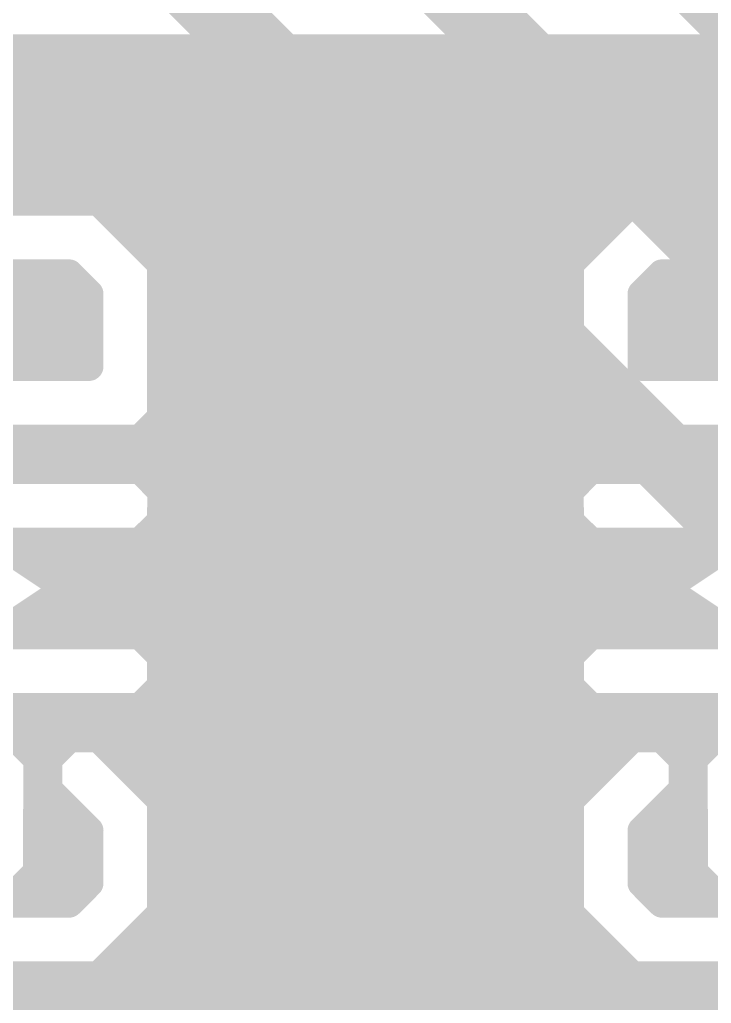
# Model space of a CAD drawing. Extents: x -38 to 87, y -12 to 48.
# Drawn here: x 7.684 to 10.096, y 2.769 to 6.198 of the extents above; entities that cross this region are included whole.
import ezdxf

# ---------------------------------------------------------------- set-up
doc = ezdxf.new("R2010")
doc.units = 0
for name, color, linetype in [('1', 12, 'CONTINUOUS'), ('21', 41, 'CONTINUOUS'), ('22', 40, 'CONTINUOUS')]:
    doc.layers.add(name, color=color, linetype=linetype)

msp = doc.modelspace()

# ---------------------------------------------------------------- linework, layer by layer
at = {"layer": '1', "const_width": 0.254}
for points in [[(7.366, 7.239), (11.938, 2.667)], [(8.382, 7.112), (12.319, 3.175)], [(9.525, 6.858), (12.7, 3.683)]]:
    msp.add_lwpolyline(points, dxfattribs=at)
at = {"layer": '21', "const_width": 0.1016}
for points in [[(6.35, 6.096), (11.43, 6.096)], [(6.35, 6.0706), (11.43, 6.0706)], [(6.35, 5.969), (11.43, 5.969)], [(6.35, 5.8674), (11.43, 5.8674)], [(6.35, 5.7658), (11.43, 5.7658)], [(6.35, 5.6642), (11.43, 5.6642)], [(7.9603, 5.5652), (7.2789, 5.5652)], [(7.9629, 5.5626), (7.9603, 5.5652)], [(8.0645, 5.461), (7.9629, 5.5626)], [(7.9629, 5.5626), (9.8163, 5.5626)], [(9.8163, 5.5626), (9.6749, 5.4211)], [(9.8189, 5.5652), (9.8163, 5.5626)], [(10.5003, 5.5652), (9.8189, 5.5652)], [(8.1661, 5.3594), (8.0645, 5.461)], [(8.0645, 5.461), (9.7147, 5.461)], [(9.6749, 5.4211), (9.6005, 5.3467)], [(8.1788, 5.3467), (8.1661, 5.3594)], [(8.1661, 5.3594), (9.6131, 5.3594)], [(8.1788, 5.2578), (8.1788, 5.3467)], [(9.6005, 5.3467), (9.6005, 5.2578)], [(7.3841, 5.3112), (7.8551, 5.3112)], [(7.8551, 5.3112), (7.9085, 5.2578)], [(9.8545, 5.2415), (9.9241, 5.3112)], [(9.9241, 5.3112), (10.3951, 5.3112)], [(7.3307, 5.2578), (7.9085, 5.2578)], [(7.9085, 5.2578), (7.9248, 5.2415)], [(7.9248, 5.2415), (7.9248, 5.1562)], [(8.1788, 5.1562), (8.1788, 5.2578)], [(8.1788, 5.2578), (9.6005, 5.2578)], [(9.6005, 5.2578), (9.6005, 5.1562)], [(9.8545, 5.1562), (9.8545, 5.2415)], [(9.8707, 5.2578), (10.4485, 5.2578)], [(7.3145, 5.1562), (7.9248, 5.1562)], [(7.9248, 5.1562), (7.9248, 5.0546)], [(8.1788, 5.0546), (8.1788, 5.1562)], [(8.1788, 5.1562), (9.6005, 5.1562)], [(9.6005, 5.1562), (9.6005, 5.0546)], [(9.8545, 5.0546), (9.8545, 5.1562)], [(9.8545, 5.1562), (10.4648, 5.1562)], [(7.3145, 5.0546), (7.9248, 5.0546)], [(7.9248, 5.0546), (7.9248, 4.989)], [(8.1788, 4.953), (8.1788, 5.0546)], [(8.1788, 5.0546), (9.6005, 5.0546)], [(9.6005, 5.0546), (9.6005, 4.953)], [(9.8545, 4.989), (9.8545, 5.0546)], [(9.8545, 5.0546), (10.4648, 5.0546)], [(7.9248, 4.989), (7.3145, 4.989)], [(10.4648, 4.989), (9.8545, 4.989)], [(8.1788, 4.8514), (8.1788, 4.953)], [(8.1788, 4.953), (9.6005, 4.953)], [(9.6005, 4.953), (9.6005, 4.8514)], [(8.1788, 4.8094), (8.1788, 4.8514)], [(8.1788, 4.8514), (9.6005, 4.8514)], [(9.6005, 4.8514), (9.6005, 4.8094)], [(8.1192, 4.7498), (8.1788, 4.8094)], [(9.6005, 4.8094), (9.6749, 4.735)], [(8.1044, 4.735), (8.1192, 4.7498)], [(8.1192, 4.7498), (9.66, 4.7498)], [(7.1349, 4.735), (8.1044, 4.735)], [(9.6749, 4.735), (10.6444, 4.735)], [(6.35, 4.6482), (11.43, 4.6482)], [(8.0133, 4.6297), (7.1349, 4.6297)], [(8.0251, 4.6375), (8.0133, 4.6297)], [(8.0644, 4.6297), (8.0251, 4.6375)], [(8.1044, 4.6297), (8.0644, 4.6297)], [(8.1144, 4.6197), (8.1044, 4.6297)], [(8.1283, 4.6169), (8.1144, 4.6197)], [(8.1505, 4.5836), (8.1283, 4.6169)], [(9.6749, 4.6297), (9.6005, 4.5553)], [(10.5533, 4.6297), (9.6749, 4.6297)], [(8.1788, 4.5553), (8.1505, 4.5836)], [(8.1788, 4.5466), (8.1788, 4.5553)], [(8.1788, 4.5411), (8.1788, 4.5466)], [(8.1788, 4.5466), (9.6005, 4.5466)], [(9.6005, 4.5553), (9.6005, 4.5466)], [(9.6005, 4.5466), (9.6005, 4.4501)], [(8.1866, 4.5293), (8.1788, 4.5411)], [(8.1788, 4.4901), (8.1866, 4.5293)], [(8.1788, 4.4501), (8.1788, 4.4901)], [(8.1688, 4.4401), (8.1737, 4.445)], [(8.1737, 4.445), (8.1788, 4.4501)], [(8.1737, 4.445), (9.6055, 4.445)], [(9.6005, 4.4501), (9.6749, 4.3757)], [(8.1327, 4.404), (8.166, 4.4262)], [(8.166, 4.4262), (8.1688, 4.4401)], [(7.6069, 4.0534), (8.0903, 4.3757)], [(8.0903, 4.3757), (8.1044, 4.3757)], [(8.1044, 4.3757), (8.1327, 4.404)], [(9.6749, 4.3757), (10.1724, 4.3757)], [(10.1724, 4.3757), (9.689, 4.0534)], [(8.0419, 4.3434), (10.124, 4.3434)], [(7.8894, 4.2418), (9.9716, 4.2418)], [(7.737, 4.1402), (9.8192, 4.1402)], [(8.1044, 4.0534), (7.6069, 4.0534)], [(8.1192, 4.0386), (8.1044, 4.0534)], [(8.1788, 3.979), (8.1192, 4.0386)], [(8.1192, 4.0386), (9.66, 4.0386)], [(9.6749, 4.0534), (9.6466, 4.0251)], [(9.689, 4.0534), (9.6749, 4.0534)], [(9.6132, 4.0029), (9.6105, 3.989)], [(9.6466, 4.0251), (9.6132, 4.0029)], [(8.1788, 3.937), (8.1788, 3.979)], [(9.6105, 3.989), (9.6005, 3.979)], [(9.6005, 3.979), (9.6005, 3.939)], [(8.1788, 3.8738), (8.1788, 3.937)], [(8.1788, 3.937), (9.6001, 3.937)], [(9.6005, 3.939), (9.5926, 3.8998)], [(9.5926, 3.8998), (9.6005, 3.888)], [(8.1404, 3.8354), (8.1788, 3.8738)], [(9.6005, 3.888), (9.6005, 3.8738)], [(9.6005, 3.8738), (9.6288, 3.8455)], [(8.1044, 3.7994), (8.1404, 3.8354)], [(8.1404, 3.8354), (9.6355, 3.8354)], [(9.6288, 3.8455), (9.651, 3.8122)], [(7.2259, 3.7994), (8.1044, 3.7994)], [(9.651, 3.8122), (9.6649, 3.8094)], [(9.6649, 3.8094), (9.6749, 3.7994)], [(9.6749, 3.7994), (9.7149, 3.7994)], [(9.7149, 3.7994), (9.7541, 3.7916)], [(9.7541, 3.7916), (9.7659, 3.7994)], [(9.7659, 3.7994), (10.6444, 3.7994)], [(6.35, 3.7338), (11.43, 3.7338)], [(7.9603, 3.6941), (7.567, 3.6941)], [(8.0347, 3.6197), (7.9603, 3.6941)], [(9.8189, 3.6941), (9.757, 3.6322)], [(9.9241, 3.6941), (9.8189, 3.6941)], [(9.9985, 3.6197), (9.9241, 3.6941)], [(10.107, 3.6941), (10.0451, 3.6322)], [(10.5003, 3.6941), (10.107, 3.6941)], [(8.0223, 3.6322), (9.757, 3.6322)], [(8.1788, 3.4757), (8.0347, 3.6197)], [(9.757, 3.6322), (9.6554, 3.5306)], [(9.9861, 3.6322), (10.0451, 3.6322)], [(9.9985, 3.5306), (9.9985, 3.6197)], [(10.0451, 3.6322), (10.0326, 3.6197)], [(10.0326, 3.6197), (10.0326, 3.5306)], [(8.1239, 3.5306), (9.6554, 3.5306)], [(9.6554, 3.5306), (9.6005, 3.4757)], [(9.9985, 3.5145), (9.9985, 3.5306)], [(9.9985, 3.5306), (10.0326, 3.5306)], [(10.0326, 3.5306), (10.0326, 3.429)], [(9.913, 3.429), (9.9985, 3.5145)], [(8.1788, 3.429), (8.1788, 3.4757)], [(9.6005, 3.4757), (9.6005, 3.429)], [(7.7466, 3.429), (7.7466, 3.4401)], [(7.7466, 3.4401), (7.8551, 3.4401)], [(7.7466, 3.3274), (7.7466, 3.429)], [(7.7466, 3.429), (7.8663, 3.429)], [(7.8551, 3.4401), (7.9248, 3.3705)], [(8.1788, 3.3274), (8.1788, 3.429)], [(8.1788, 3.429), (9.6005, 3.429)], [(9.6005, 3.429), (9.6005, 3.3274)], [(9.8545, 3.3705), (9.913, 3.429)], [(9.913, 3.429), (10.0326, 3.429)], [(10.0326, 3.429), (10.0326, 3.3274)], [(7.9248, 3.3705), (7.9248, 3.3274)], [(9.8545, 3.3274), (9.8545, 3.3705)], [(7.7466, 3.2264), (7.7466, 3.3274)], [(7.7466, 3.3274), (7.9248, 3.3274)], [(7.9248, 3.3274), (7.9248, 3.2258)], [(8.1788, 3.2258), (8.1788, 3.3274)], [(8.1788, 3.3274), (9.6005, 3.3274)], [(9.6005, 3.3274), (9.6005, 3.2258)], [(9.8545, 3.2258), (9.8545, 3.3274)], [(9.8545, 3.3274), (10.0326, 3.3274)], [(10.0326, 3.3274), (10.0326, 3.2264)], [(7.6722, 3.152), (7.746, 3.2258)], [(7.746, 3.2258), (7.7466, 3.2264)], [(7.746, 3.2258), (7.9248, 3.2258)], [(7.9248, 3.2258), (7.9248, 3.1876)], [(8.1788, 3.1242), (8.1788, 3.2258)], [(8.1788, 3.2258), (9.6005, 3.2258)], [(9.6005, 3.2258), (9.6005, 3.1242)], [(9.8545, 3.1876), (9.8545, 3.2258)], [(9.8545, 3.2258), (10.0333, 3.2258)], [(10.0326, 3.2264), (10.107, 3.152)], [(7.9248, 3.1876), (7.8614, 3.1242)], [(9.9241, 3.1179), (9.8545, 3.1876)], [(7.567, 3.152), (7.6722, 3.152)], [(10.107, 3.152), (10.2122, 3.152)], [(7.3778, 3.1242), (7.8614, 3.1242)], [(7.8551, 3.1179), (7.3841, 3.1179)], [(7.8614, 3.1242), (7.8551, 3.1179)], [(8.1788, 3.0824), (8.1788, 3.1242)], [(8.1788, 3.1242), (9.6005, 3.1242)], [(9.6005, 3.1242), (9.6005, 3.0824)], [(9.9178, 3.1242), (10.4014, 3.1242)], [(10.3951, 3.1179), (9.9241, 3.1179)], [(8.119, 3.0226), (8.1788, 3.0824)], [(9.6005, 3.0824), (9.7445, 2.9383)], [(8.0174, 2.921), (8.119, 3.0226)], [(8.119, 3.0226), (9.6602, 3.0226)], [(9.7445, 2.9383), (9.7618, 2.921)], [(7.9603, 2.8639), (8.0174, 2.921)], [(8.0174, 2.921), (9.7618, 2.921)], [(9.7618, 2.921), (9.8189, 2.8639)], [(7.2789, 2.8639), (7.9603, 2.8639)], [(9.8189, 2.8639), (10.5003, 2.8639)], [(6.35, 2.8194), (11.43, 2.8194)], [(6.35, 2.7178), (11.43, 2.7178)]]:
    msp.add_lwpolyline(points, dxfattribs=at)
at = {"layer": '21', "const_width": 0.0508}
for points in [[(7.9783, 5.5832, 1), (7.9423, 5.5472)], [(7.9809, 5.5806, 1), (7.9449, 5.5446)], [(7.9629, 5.588, 1), (7.9629, 5.5372)], [(7.9449, 5.5446, 1), (7.9809, 5.5806)], [(7.9603, 5.5398, 1), (7.9603, 5.5906)], [(9.7983, 5.5806, 1), (9.8343, 5.5446)], [(9.8189, 5.5906, 1), (9.8189, 5.5398)], [(9.8343, 5.5446, 1), (9.7983, 5.5806)], [(9.8369, 5.5472, 1), (9.8009, 5.5832)], [(9.8163, 5.5372, 1), (9.8163, 5.588)], [(8.0825, 5.479, 1), (8.0465, 5.443)], [(8.0645, 5.4864, 1), (8.0645, 5.4356)], [(8.0465, 5.443, 1), (8.0825, 5.479)], [(9.7147, 5.4356, 1), (9.7147, 5.4864)], [(9.6569, 5.4391, 1), (9.6929, 5.4031)], [(9.6929, 5.4031, 1), (9.6569, 5.4391)], [(8.1841, 5.3774, 1), (8.1481, 5.3414)], [(8.1661, 5.3848, 1), (8.1661, 5.334)], [(8.1481, 5.3414, 1), (8.1841, 5.3774)], [(8.2042, 5.3467, 1), (8.1534, 5.3467)], [(8.1608, 5.3287, 1), (8.1968, 5.3647)], [(9.5825, 5.3647, 1), (9.6185, 5.3287)], [(9.6259, 5.3467, 1), (9.5751, 5.3467)], [(9.6131, 5.334, 1), (9.6131, 5.3848)], [(7.8731, 5.3292, 1), (7.8371, 5.2932)], [(7.8551, 5.2858, 1), (7.8551, 5.3366)], [(9.9241, 5.3366, 1), (9.9241, 5.2858)], [(9.9421, 5.2933, 1), (9.9061, 5.3291)], [(7.9265, 5.2758, 1), (7.8905, 5.2398)], [(7.8905, 5.2398, 1), (7.9265, 5.2758)], [(7.9502, 5.2415, 1), (7.8994, 5.2415)], [(7.9068, 5.2235, 1), (7.9428, 5.2595)], [(7.9085, 5.2324, 1), (7.9085, 5.2832)], [(8.2042, 5.2578, 1), (8.1534, 5.2578)], [(8.1788, 5.2832, 1), (8.1788, 5.2324)], [(8.1534, 5.2578, 1), (8.2042, 5.2578)], [(9.6259, 5.2578, 1), (9.5751, 5.2578)], [(9.5751, 5.2578, 1), (9.6259, 5.2578)], [(9.6005, 5.2324, 1), (9.6005, 5.2832)], [(9.8799, 5.2415, 1), (9.8291, 5.2415)], [(9.8365, 5.2594, 1), (9.8725, 5.2236)], [(9.8707, 5.2832, 1), (9.8707, 5.2324)], [(7.9502, 5.1562, 1), (7.8994, 5.1562)], [(7.8994, 5.1562, 1), (7.9502, 5.1562)], [(7.9248, 5.1308, 1), (7.9248, 5.1816)], [(8.2042, 5.1562, 1), (8.1534, 5.1562)], [(8.1788, 5.1816, 1), (8.1788, 5.1308)], [(8.1534, 5.1562, 1), (8.2042, 5.1562)], [(9.6259, 5.1562, 1), (9.5751, 5.1562)], [(9.5751, 5.1562, 1), (9.6259, 5.1562)], [(9.6005, 5.1308, 1), (9.6005, 5.1816)], [(9.8799, 5.1562, 1), (9.8291, 5.1562)], [(9.8545, 5.1816, 1), (9.8545, 5.1308)], [(9.8291, 5.1562, 1), (9.8799, 5.1562)], [(7.9502, 5.0546, 1), (7.8994, 5.0546)], [(7.8994, 5.0546, 1), (7.9502, 5.0546)], [(7.9248, 5.0292, 1), (7.9248, 5.08)], [(8.2042, 5.0546, 1), (8.1534, 5.0546)], [(8.1788, 5.08, 1), (8.1788, 5.0292)], [(8.1534, 5.0546, 1), (8.2042, 5.0546)], [(9.6259, 5.0546, 1), (9.5751, 5.0546)], [(9.5751, 5.0546, 1), (9.6259, 5.0546)], [(9.6005, 5.0292, 1), (9.6005, 5.08)], [(9.8799, 5.0546, 1), (9.8291, 5.0546)], [(9.8545, 5.08, 1), (9.8545, 5.0292)], [(9.8291, 5.0546, 1), (9.8799, 5.0546)], [(7.8994, 4.989, 1), (7.9502, 4.989)], [(7.9248, 4.9636, 1), (7.9248, 5.0144)], [(9.8545, 5.0144, 1), (9.8545, 4.9636)], [(9.8291, 4.989, 1), (9.8799, 4.989)], [(8.2042, 4.953, 1), (8.1534, 4.953)], [(8.1788, 4.9784, 1), (8.1788, 4.9276)], [(8.1534, 4.953, 1), (8.2042, 4.953)], [(9.6259, 4.953, 1), (9.5751, 4.953)], [(9.5751, 4.953, 1), (9.6259, 4.953)], [(9.6005, 4.9276, 1), (9.6005, 4.9784)], [(8.2042, 4.8514, 1), (8.1534, 4.8514)], [(8.1788, 4.8768, 1), (8.1788, 4.826)], [(8.1534, 4.8514, 1), (8.2042, 4.8514)], [(9.6259, 4.8514, 1), (9.5751, 4.8514)], [(9.5751, 4.8514, 1), (9.6259, 4.8514)], [(9.6005, 4.826, 1), (9.6005, 4.8768)], [(8.1968, 4.7914, 1), (8.1608, 4.8274)], [(9.6185, 4.8274, 1), (9.5825, 4.7914)], [(8.1192, 4.7752, 1), (8.1192, 4.7244)], [(8.1372, 4.7318, 1), (8.1012, 4.7678)], [(8.1534, 4.8094, 1), (8.2042, 4.8094)], [(9.5751, 4.8094, 1), (9.6259, 4.8094)], [(9.66, 4.7244, 1), (9.66, 4.7752)], [(8.0864, 4.753, 1), (8.1224, 4.717)], [(8.1012, 4.7678, 1), (8.1372, 4.7318)], [(8.1044, 4.7096, 1), (8.1044, 4.7604)], [(9.6749, 4.7604, 1), (9.6749, 4.7096)], [(9.6569, 4.717, 1), (9.6929, 4.753)], [(7.9993, 4.6509, 1), (8.0273, 4.6085)], [(8.03, 4.6624, 1), (8.0202, 4.6126)], [(8.0391, 4.6163, 1), (8.0111, 4.6587)], [(8.0133, 4.6043, 1), (8.0133, 4.6551)], [(8.0644, 4.6551, 1), (8.0644, 4.6043)], [(8.0595, 4.6048, 1), (8.0693, 4.6546)], [(8.1224, 4.6477, 1), (8.0864, 4.6117)], [(8.1194, 4.6446, 1), (8.1094, 4.5948)], [(8.1494, 4.631, 1), (8.1072, 4.6028)], [(8.1044, 4.6043, 1), (8.1044, 4.6551)], [(8.1233, 4.592, 1), (8.1333, 4.6418)], [(9.6749, 4.6551, 1), (9.6749, 4.6043)], [(9.6929, 4.6117, 1), (9.6569, 4.6477)], [(8.0964, 4.6017, 1), (8.1324, 4.6377)], [(8.1685, 4.6016, 1), (8.1325, 4.5656)], [(8.1294, 4.5695, 1), (8.1716, 4.5977)], [(8.2042, 4.5553, 1), (8.1534, 4.5553)], [(8.2042, 4.5466, 1), (8.1534, 4.5466)], [(8.1788, 4.572, 1), (8.1788, 4.5212)], [(8.1608, 4.5373, 1), (8.1968, 4.5733)], [(9.5825, 4.5733, 1), (9.6185, 4.5373)], [(9.6259, 4.5553, 1), (9.5751, 4.5553)], [(9.6259, 4.5466, 1), (9.5751, 4.5466)], [(9.6005, 4.5212, 1), (9.6005, 4.572)], [(8.2, 4.5551, 1), (8.1576, 4.5271)], [(8.1534, 4.5466, 1), (8.2042, 4.5466)], [(8.1534, 4.5411, 1), (8.2042, 4.5411)], [(8.2115, 4.5243, 1), (8.1617, 4.5343)], [(8.1654, 4.5153, 1), (8.2078, 4.5433)], [(9.5751, 4.5466, 1), (9.6259, 4.5466)], [(8.2042, 4.4901, 1), (8.1534, 4.4901)], [(8.1737, 4.4704, 1), (8.1737, 4.4196)], [(8.1539, 4.4951, 1), (8.2037, 4.4851)], [(8.1917, 4.427, 1), (8.1557, 4.463)], [(8.1968, 4.4321, 1), (8.1608, 4.4681)], [(9.6185, 4.4681, 1), (9.5825, 4.4321)], [(9.6055, 4.4196, 1), (9.6055, 4.4704)], [(8.1508, 4.4581, 1), (8.1868, 4.4221)], [(8.1937, 4.4351, 1), (8.1439, 4.4451)], [(8.1557, 4.463, 1), (8.1917, 4.427)], [(8.1801, 4.4051, 1), (8.1519, 4.4473)], [(8.1534, 4.4501, 1), (8.2042, 4.4501)], [(9.5751, 4.4501, 1), (9.6259, 4.4501)], [(8.0903, 4.4011, 1), (8.0903, 4.3503)], [(8.1044, 4.3546, 1), (8.0762, 4.3968)], [(8.1044, 4.3503, 1), (8.1044, 4.4011)], [(8.1186, 4.4251, 1), (8.1468, 4.3829)], [(8.1507, 4.386, 1), (8.1147, 4.422)], [(8.1411, 4.4312, 1), (8.1909, 4.4212)], [(9.6749, 4.4011, 1), (9.6749, 4.3503)], [(8.0419, 4.3688, 1), (8.0419, 4.318)], [(8.0864, 4.3937, 1), (8.1224, 4.3577)], [(9.6569, 4.3577, 1), (9.6929, 4.3937)], [(7.8894, 4.2672, 1), (7.8894, 4.2164)], [(9.9716, 4.2164, 1), (9.9716, 4.2672)], [(7.737, 4.1656, 1), (7.737, 4.1148)], [(9.8192, 4.1148, 1), (9.8192, 4.1656)], [(8.1224, 4.0714, 1), (8.0864, 4.0354)], [(8.1372, 4.0566, 1), (8.1012, 4.0206)], [(8.1192, 4.064, 1), (8.1192, 4.0132)], [(8.1012, 4.0206, 1), (8.1372, 4.0566)], [(8.1044, 4.028, 1), (8.1044, 4.0788)], [(9.6749, 4.0788, 1), (9.6749, 4.028)], [(9.6929, 4.0354, 1), (9.6569, 4.0714)], [(9.66, 4.0132, 1), (9.66, 4.064)], [(9.6749, 4.0745, 1), (9.7031, 4.0323)], [(9.689, 4.028, 1), (9.689, 4.0788)], [(9.5991, 4.0241, 1), (9.6273, 3.9817)], [(9.6381, 3.9981, 1), (9.5883, 4.0077)], [(9.6286, 4.0431, 1), (9.6646, 4.0071)], [(9.6607, 4.0039, 1), (9.6325, 4.0463)], [(8.2042, 3.979, 1), (8.1534, 3.979)], [(8.1608, 3.961, 1), (8.1968, 3.997)], [(9.5825, 3.997, 1), (9.6185, 3.961)], [(9.6259, 3.979, 1), (9.5751, 3.979)], [(9.5856, 3.9938, 1), (9.6354, 3.9842)], [(9.6285, 3.971, 1), (9.5925, 4.007)], [(8.2042, 3.937, 1), (8.1534, 3.937)], [(8.1788, 3.9624, 1), (8.1788, 3.9116)], [(9.6254, 3.934, 1), (9.5756, 3.944)], [(9.6001, 3.9116, 1), (9.6001, 3.9624)], [(8.1534, 3.937, 1), (8.2042, 3.937)], [(9.6137, 3.9139, 1), (9.5715, 3.8857)], [(9.5751, 3.939, 1), (9.6259, 3.939)], [(8.1968, 3.8558, 1), (8.1608, 3.8918)], [(9.5677, 3.9048, 1), (9.6175, 3.8948)], [(9.6185, 3.8918, 1), (9.5825, 3.8558)], [(9.6259, 3.888, 1), (9.5751, 3.888)], [(9.5794, 3.8739, 1), (9.6216, 3.9021)], [(8.1224, 3.8534, 1), (8.1584, 3.8174)], [(8.1404, 3.8608, 1), (8.1404, 3.81)], [(8.1584, 3.8174, 1), (8.1224, 3.8534)], [(8.1534, 3.8738, 1), (8.2042, 3.8738)], [(9.5751, 3.8738, 1), (9.6259, 3.8738)], [(9.6499, 3.8596, 1), (9.6077, 3.8314)], [(9.6108, 3.8275, 1), (9.6468, 3.8635)], [(9.6355, 3.81, 1), (9.6355, 3.8608)], [(8.0864, 3.8174, 1), (8.1224, 3.7814)], [(8.1044, 3.774, 1), (8.1044, 3.8248)], [(9.656, 3.8371, 1), (9.646, 3.7873)], [(9.6299, 3.7981, 1), (9.6721, 3.8263)], [(9.6829, 3.8274, 1), (9.6469, 3.7914)], [(9.6749, 3.8248, 1), (9.6749, 3.774)], [(9.6569, 3.7814, 1), (9.6929, 3.8174)], [(9.6599, 3.7845, 1), (9.6699, 3.8343)], [(9.7199, 3.8243, 1), (9.7099, 3.7745)], [(9.7149, 3.774, 1), (9.7149, 3.8248)], [(9.7659, 3.8248, 1), (9.7659, 3.774)], [(9.7491, 3.7667, 1), (9.7591, 3.8165)], [(9.7799, 3.7782, 1), (9.7519, 3.8206)], [(9.7401, 3.8128, 1), (9.7681, 3.7704)], [(7.9783, 3.7121, 1), (7.9423, 3.6761)], [(7.9603, 3.6687, 1), (7.9603, 3.7195)], [(9.8189, 3.7195, 1), (9.8189, 3.6687)], [(9.8369, 3.6761, 1), (9.8009, 3.7121)], [(9.9421, 3.7121, 1), (9.9061, 3.6761)], [(9.9241, 3.6687, 1), (9.9241, 3.7195)], [(10.107, 3.7195, 1), (10.107, 3.6687)], [(10.125, 3.6761, 1), (10.089, 3.7121)], [(8.0223, 3.6576, 1), (8.0223, 3.6068)], [(8.0527, 3.6377, 1), (8.0167, 3.6017)], [(9.739, 3.6502, 1), (9.775, 3.6142)], [(9.775, 3.6142, 1), (9.739, 3.6502)], [(9.757, 3.6068, 1), (9.757, 3.6576)], [(9.9861, 3.6576, 1), (9.9861, 3.6068)], [(10.0239, 3.6197, 1), (9.9731, 3.6197)], [(10.058, 3.6197, 1), (10.0072, 3.6197)], [(10.0271, 3.6502, 1), (10.0631, 3.6142)], [(10.0631, 3.6142, 1), (10.0271, 3.6502)], [(10.0451, 3.6068, 1), (10.0451, 3.6576)], [(8.0167, 3.6017, 1), (8.0527, 3.6377)], [(9.9805, 3.6017, 1), (10.0165, 3.6377)], [(10.0146, 3.6377, 1), (10.0506, 3.6017)], [(8.1239, 3.556, 1), (8.1239, 3.5052)], [(9.6374, 3.5486, 1), (9.6734, 3.5126)], [(9.6734, 3.5126, 1), (9.6374, 3.5486)], [(9.6554, 3.5052, 1), (9.6554, 3.556)], [(10.0239, 3.5306, 1), (9.9731, 3.5306)], [(9.9985, 3.556, 1), (9.9985, 3.5052)], [(10.058, 3.5306, 1), (10.0072, 3.5306)], [(10.0326, 3.5052, 1), (10.0326, 3.556)], [(9.9731, 3.5306, 1), (10.0239, 3.5306)], [(9.9731, 3.5145, 1), (10.0239, 3.5145)], [(10.0165, 3.4965, 1), (9.9805, 3.5325)], [(10.0072, 3.5306, 1), (10.058, 3.5306)], [(8.2042, 3.4757, 1), (8.1534, 3.4757)], [(8.1608, 3.4577, 1), (8.1968, 3.4937)], [(9.5825, 3.4937, 1), (9.6185, 3.4577)], [(9.6259, 3.4757, 1), (9.5751, 3.4757)], [(7.772, 3.4401, 1), (7.7212, 3.4401)], [(7.7466, 3.4655, 1), (7.7466, 3.4147)], [(7.772, 3.429, 1), (7.7212, 3.429)], [(7.7466, 3.4544, 1), (7.7466, 3.4036)], [(7.873, 3.4581, 1), (7.8372, 3.4221)], [(7.8551, 3.4147, 1), (7.8551, 3.4655)], [(7.8663, 3.4036, 1), (7.8663, 3.4544)], [(8.2042, 3.429, 1), (8.1534, 3.429)], [(8.1788, 3.4544, 1), (8.1788, 3.4036)], [(9.6259, 3.429, 1), (9.5751, 3.429)], [(9.6005, 3.4036, 1), (9.6005, 3.4544)], [(9.895, 3.447, 1), (9.931, 3.411)], [(9.913, 3.4544, 1), (9.913, 3.4036)], [(9.931, 3.411, 1), (9.895, 3.447)], [(10.058, 3.429, 1), (10.0072, 3.429)], [(10.0326, 3.4036, 1), (10.0326, 3.4544)], [(7.7212, 3.429, 1), (7.772, 3.429)], [(8.1534, 3.429, 1), (8.2042, 3.429)], [(9.5751, 3.429, 1), (9.6259, 3.429)], [(10.0072, 3.429, 1), (10.058, 3.429)], [(7.9502, 3.3705, 1), (7.8994, 3.3705)], [(7.9069, 3.3525, 1), (7.9427, 3.3885)], [(9.8365, 3.3885, 1), (9.8725, 3.3525)], [(9.8799, 3.3705, 1), (9.8291, 3.3705)], [(7.772, 3.3274, 1), (7.7212, 3.3274)], [(7.7466, 3.3528, 1), (7.7466, 3.302)], [(7.9502, 3.3274, 1), (7.8994, 3.3274)], [(7.9248, 3.302, 1), (7.9248, 3.3528)], [(8.2042, 3.3274, 1), (8.1534, 3.3274)], [(8.1788, 3.3528, 1), (8.1788, 3.302)], [(9.6259, 3.3274, 1), (9.5751, 3.3274)], [(9.6005, 3.302, 1), (9.6005, 3.3528)], [(9.8799, 3.3274, 1), (9.8291, 3.3274)], [(9.8545, 3.3528, 1), (9.8545, 3.302)], [(10.058, 3.3274, 1), (10.0072, 3.3274)], [(10.0326, 3.302, 1), (10.0326, 3.3528)], [(7.7212, 3.3274, 1), (7.772, 3.3274)], [(7.8994, 3.3274, 1), (7.9502, 3.3274)], [(8.1534, 3.3274, 1), (8.2042, 3.3274)], [(9.5751, 3.3274, 1), (9.6259, 3.3274)], [(9.8291, 3.3274, 1), (9.8799, 3.3274)], [(10.0072, 3.3274, 1), (10.058, 3.3274)], [(7.728, 3.2438, 1), (7.764, 3.2078)], [(7.746, 3.2512, 1), (7.746, 3.2004)], [(7.764, 3.2078, 1), (7.728, 3.2438)], [(7.7646, 3.2084, 1), (7.7286, 3.2444)], [(7.9502, 3.2258, 1), (7.8994, 3.2258)], [(7.9248, 3.2004, 1), (7.9248, 3.2512)], [(8.2042, 3.2258, 1), (8.1534, 3.2258)], [(8.1788, 3.2512, 1), (8.1788, 3.2004)], [(9.6259, 3.2258, 1), (9.5751, 3.2258)], [(9.6005, 3.2004, 1), (9.6005, 3.2512)], [(9.8799, 3.2258, 1), (9.8291, 3.2258)], [(9.8545, 3.2512, 1), (9.8545, 3.2004)], [(10.0506, 3.2444, 1), (10.0146, 3.2084)], [(10.0333, 3.2004, 1), (10.0333, 3.2512)], [(7.7212, 3.2264, 1), (7.772, 3.2264)], [(7.8994, 3.2258, 1), (7.9502, 3.2258)], [(7.9428, 3.1696, 1), (7.9068, 3.2056)], [(8.1534, 3.2258, 1), (8.2042, 3.2258)], [(9.5751, 3.2258, 1), (9.6259, 3.2258)], [(9.8291, 3.2258, 1), (9.8799, 3.2258)], [(9.8725, 3.2055, 1), (9.8365, 3.1697)], [(10.0072, 3.2264, 1), (10.058, 3.2264)], [(7.6542, 3.17, 1), (7.6902, 3.134)], [(7.6722, 3.1266, 1), (7.6722, 3.1774)], [(7.8994, 3.1876, 1), (7.9502, 3.1876)], [(9.8291, 3.1876, 1), (9.8799, 3.1876)], [(10.107, 3.1774, 1), (10.107, 3.1266)], [(10.089, 3.134, 1), (10.125, 3.17)], [(7.8371, 3.1359, 1), (7.8731, 3.0999)], [(7.8434, 3.1422, 1), (7.8794, 3.1062)], [(7.8794, 3.1062, 1), (7.8434, 3.1422)], [(7.8551, 3.0925, 1), (7.8551, 3.1433)], [(7.8614, 3.0988, 1), (7.8614, 3.1496)], [(8.2042, 3.1242, 1), (8.1534, 3.1242)], [(8.1788, 3.1496, 1), (8.1788, 3.0988)], [(9.6259, 3.1242, 1), (9.5751, 3.1242)], [(9.6005, 3.0988, 1), (9.6005, 3.1496)], [(9.9178, 3.1496, 1), (9.9178, 3.0988)], [(9.9241, 3.1433, 1), (9.9241, 3.0925)], [(9.9061, 3.1, 1), (9.9421, 3.1358)], [(8.1534, 3.1242, 1), (8.2042, 3.1242)], [(8.1968, 3.0644, 1), (8.1608, 3.1004)], [(9.6185, 3.1004, 1), (9.5825, 3.0644)], [(9.5751, 3.1242, 1), (9.6259, 3.1242)], [(8.1534, 3.0824, 1), (8.2042, 3.0824)], [(9.5751, 3.0824, 1), (9.6259, 3.0824)], [(8.101, 3.0406, 1), (8.137, 3.0046)], [(8.119, 3.048, 1), (8.119, 2.9972)], [(8.137, 3.0046, 1), (8.101, 3.0406)], [(9.6602, 2.9972, 1), (9.6602, 3.048)], [(9.7625, 2.9563, 1), (9.7265, 2.9203)], [(7.9994, 2.939, 1), (8.0354, 2.903)], [(8.0174, 2.9464, 1), (8.0174, 2.8956)], [(8.0354, 2.903, 1), (7.9994, 2.939)], [(9.7265, 2.9203, 1), (9.7625, 2.9563)], [(9.7798, 2.939, 1), (9.7438, 2.903)], [(9.7438, 2.903, 1), (9.7798, 2.939)], [(9.7618, 2.8956, 1), (9.7618, 2.9464)], [(7.9603, 2.8385, 1), (7.9603, 2.8893)], [(9.8189, 2.8893, 1), (9.8189, 2.8385)], [(7.9423, 2.8819, 1), (7.9783, 2.8459)], [(9.8009, 2.8459, 1), (9.8369, 2.8819)]]:
    msp.add_lwpolyline(points, format="xyb", dxfattribs=at)
at = {"layer": '22', "const_width": 0.1016}
for points in [[(11.43, 6.096), (6.35, 6.096)], [(11.43, 6.0706), (6.35, 6.0706)], [(11.43, 5.969), (6.35, 5.969)], [(11.43, 5.8674), (6.35, 5.8674)], [(11.43, 5.7658), (6.35, 5.7658)], [(11.43, 5.6642), (6.35, 5.6642)], [(7.2797, 5.5652), (7.9611, 5.5652)], [(7.9611, 5.5652), (7.9637, 5.5626)], [(7.9637, 5.5626), (8.1051, 5.4211)], [(9.8171, 5.5626), (7.9637, 5.5626)], [(9.7155, 5.461), (9.8171, 5.5626)], [(9.8171, 5.5626), (9.8197, 5.5652)], [(9.8197, 5.5652), (10.5011, 5.5652)], [(9.7155, 5.461), (8.0653, 5.461)], [(9.6139, 5.3594), (9.7155, 5.461)], [(8.1051, 5.4211), (8.1795, 5.3467)], [(9.6139, 5.3594), (8.1669, 5.3594)], [(8.1795, 5.3467), (8.1795, 5.2578)], [(9.6012, 5.3467), (9.6139, 5.3594)], [(9.6012, 5.2578), (9.6012, 5.3467)], [(7.8559, 5.3112), (7.3849, 5.3112)], [(7.9255, 5.2415), (7.8559, 5.3112)], [(9.9249, 5.3112), (9.8715, 5.2578)], [(10.3959, 5.3112), (9.9249, 5.3112)], [(7.9093, 5.2578), (7.3315, 5.2578)], [(7.9255, 5.1562), (7.9255, 5.2415)], [(8.1795, 5.2578), (8.1795, 5.1562)], [(9.6012, 5.2578), (8.1795, 5.2578)], [(9.6012, 5.1562), (9.6012, 5.2578)], [(9.8715, 5.2578), (9.8552, 5.2415)], [(9.8552, 5.2415), (9.8552, 5.1562)], [(10.4493, 5.2578), (9.8715, 5.2578)], [(7.9255, 5.1562), (7.3152, 5.1562)], [(7.9255, 5.0546), (7.9255, 5.1562)], [(8.1795, 5.1562), (8.1795, 5.0546)], [(9.6012, 5.1562), (8.1795, 5.1562)], [(9.6012, 5.0546), (9.6012, 5.1562)], [(9.8552, 5.1562), (9.8552, 5.0546)], [(10.4655, 5.1562), (9.8552, 5.1562)], [(7.9255, 5.0546), (7.3152, 5.0546)], [(7.9255, 4.989), (7.9255, 5.0546)], [(8.1795, 5.0546), (8.1795, 4.953)], [(9.6012, 5.0546), (8.1795, 5.0546)], [(9.6012, 4.953), (9.6012, 5.0546)], [(9.8552, 5.0546), (9.8552, 4.989)], [(10.4655, 5.0546), (9.8552, 5.0546)], [(7.3152, 4.989), (7.9255, 4.989)], [(9.8552, 4.989), (10.4655, 4.989)], [(8.1795, 4.953), (8.1795, 4.8514)], [(9.6012, 4.953), (8.1795, 4.953)], [(9.6012, 4.8514), (9.6012, 4.953)], [(8.1795, 4.8514), (8.1795, 4.8094)], [(9.6012, 4.8514), (8.1795, 4.8514)], [(9.6012, 4.8094), (9.6012, 4.8514)], [(8.1795, 4.8094), (8.1051, 4.735)], [(9.6608, 4.7498), (9.6012, 4.8094)], [(9.6608, 4.7498), (8.12, 4.7498)], [(9.6756, 4.735), (9.6608, 4.7498)], [(8.1051, 4.735), (7.1356, 4.735)], [(10.6451, 4.735), (9.6756, 4.735)], [(11.43, 4.6482), (6.35, 4.6482)], [(7.2267, 4.6297), (8.1051, 4.6297)], [(8.1051, 4.6297), (8.1795, 4.5553)], [(9.6295, 4.5836), (9.6517, 4.6169)], [(9.6517, 4.6169), (9.6656, 4.6197)], [(9.6656, 4.6197), (9.6756, 4.6297)], [(9.6756, 4.6297), (9.7156, 4.6297)], [(9.7156, 4.6297), (9.7549, 4.6375)], [(9.7549, 4.6375), (9.7667, 4.6297)], [(9.7667, 4.6297), (10.6451, 4.6297)], [(9.6012, 4.5553), (9.6295, 4.5836)], [(8.1795, 4.5553), (8.1795, 4.5466)], [(8.1795, 4.5466), (8.1795, 4.4501)], [(9.6012, 4.5466), (8.1795, 4.5466)], [(9.6012, 4.5466), (9.6012, 4.5553)], [(9.6012, 4.5411), (9.6012, 4.5466)], [(9.5934, 4.5293), (9.6012, 4.5411)], [(9.6012, 4.4901), (9.5934, 4.5293)], [(9.6012, 4.4501), (9.6012, 4.4901)], [(8.1795, 4.4501), (8.1051, 4.3757)], [(9.6063, 4.445), (8.1745, 4.445)], [(9.6063, 4.445), (9.6012, 4.4501)], [(9.6112, 4.4401), (9.6063, 4.445)], [(9.614, 4.4262), (9.6112, 4.4401)], [(9.6473, 4.404), (9.614, 4.4262)], [(8.1051, 4.3757), (7.6076, 4.3757)], [(7.6076, 4.3757), (8.091, 4.0534)], [(9.6756, 4.3757), (9.6473, 4.404)], [(9.6897, 4.3757), (9.6756, 4.3757)], [(10.1731, 4.0534), (9.6897, 4.3757)], [(9.7381, 4.3434), (7.656, 4.3434)], [(9.8906, 4.2418), (7.8084, 4.2418)], [(10.043, 4.1402), (7.9608, 4.1402)], [(8.091, 4.0534), (8.1051, 4.0534)], [(8.1051, 4.0534), (8.1334, 4.0251)], [(9.6608, 4.0386), (8.12, 4.0386)], [(9.6012, 3.979), (9.6608, 4.0386)], [(9.6608, 4.0386), (9.6756, 4.0534)], [(9.6756, 4.0534), (10.1731, 4.0534)], [(8.1334, 4.0251), (8.1668, 4.0029)], [(8.1668, 4.0029), (8.1695, 3.989)], [(8.1695, 3.989), (8.1795, 3.979)], [(8.1795, 3.979), (8.1795, 3.939)], [(9.6012, 3.937), (9.6012, 3.979)], [(8.1795, 3.939), (8.1874, 3.8998)], [(9.6012, 3.937), (8.1799, 3.937)], [(9.6012, 3.8738), (9.6012, 3.937)], [(8.1874, 3.8998), (8.1795, 3.888)], [(8.1795, 3.8738), (8.1512, 3.8455)], [(8.1795, 3.888), (8.1795, 3.8738)], [(9.6396, 3.8354), (9.6012, 3.8738)], [(8.1512, 3.8455), (8.129, 3.8122)], [(9.6396, 3.8354), (8.1445, 3.8354)], [(9.6756, 3.7994), (9.6396, 3.8354)], [(8.0141, 3.7994), (7.1356, 3.7994)], [(8.0259, 3.7916), (8.0141, 3.7994)], [(8.0651, 3.7994), (8.0259, 3.7916)], [(8.1051, 3.7994), (8.0651, 3.7994)], [(8.1151, 3.8094), (8.1051, 3.7994)], [(8.129, 3.8122), (8.1151, 3.8094)], [(10.5541, 3.7994), (9.6756, 3.7994)], [(11.43, 3.7338), (6.35, 3.7338)], [(7.2797, 3.6941), (7.673, 3.6941)], [(7.673, 3.6941), (7.7349, 3.6322)], [(7.7815, 3.6197), (7.8559, 3.6941)], [(7.8559, 3.6941), (7.9611, 3.6941)], [(7.9611, 3.6941), (8.023, 3.6322)], [(9.7453, 3.6197), (9.8197, 3.6941)], [(9.8197, 3.6941), (10.213, 3.6941)], [(7.7349, 3.6322), (7.7474, 3.6197)], [(7.7939, 3.6322), (7.7349, 3.6322)], [(7.7474, 3.6197), (7.7474, 3.5306)], [(7.7815, 3.5306), (7.7815, 3.6197)], [(8.023, 3.6322), (8.1246, 3.5306)], [(9.7577, 3.6322), (8.023, 3.6322)], [(9.6012, 3.4757), (9.7453, 3.6197)], [(7.7474, 3.5306), (7.7474, 3.429)], [(7.7815, 3.5306), (7.7474, 3.5306)], [(7.7815, 3.5145), (7.7815, 3.5306)], [(8.1246, 3.5306), (8.1795, 3.4757)], [(9.6561, 3.5306), (8.1246, 3.5306)], [(7.867, 3.429), (7.7815, 3.5145)], [(8.1795, 3.4757), (8.1795, 3.429)], [(9.6012, 3.429), (9.6012, 3.4757)], [(7.7474, 3.429), (7.7474, 3.3274)], [(7.867, 3.429), (7.7474, 3.429)], [(7.9255, 3.3705), (7.867, 3.429)], [(8.1795, 3.429), (8.1795, 3.3274)], [(9.6012, 3.429), (8.1795, 3.429)], [(9.6012, 3.3274), (9.6012, 3.429)], [(9.9249, 3.4401), (9.8552, 3.3705)], [(10.0334, 3.429), (9.9137, 3.429)], [(10.0334, 3.4401), (9.9249, 3.4401)], [(10.0334, 3.429), (10.0334, 3.4401)], [(10.0334, 3.3274), (10.0334, 3.429)], [(7.9255, 3.3274), (7.9255, 3.3705)], [(9.8552, 3.3705), (9.8552, 3.3274)], [(7.7474, 3.3274), (7.7474, 3.2264)], [(7.9255, 3.3274), (7.7474, 3.3274)], [(7.9255, 3.2258), (7.9255, 3.3274)], [(8.1795, 3.3274), (8.1795, 3.2258)], [(9.6012, 3.3274), (8.1795, 3.3274)], [(9.6012, 3.2258), (9.6012, 3.3274)], [(9.8552, 3.3274), (9.8552, 3.2258)], [(10.0334, 3.3274), (9.8552, 3.3274)], [(10.0334, 3.2264), (10.0334, 3.3274)], [(7.7474, 3.2264), (7.673, 3.152)], [(7.9255, 3.2258), (7.7467, 3.2258)], [(7.9255, 3.1876), (7.9255, 3.2258)], [(8.1795, 3.2258), (8.1795, 3.1242)], [(9.6012, 3.2258), (8.1795, 3.2258)], [(9.6012, 3.1242), (9.6012, 3.2258)], [(9.8552, 3.2258), (9.8552, 3.1876)], [(10.034, 3.2258), (9.8552, 3.2258)], [(10.034, 3.2258), (10.0334, 3.2264)], [(10.1078, 3.152), (10.034, 3.2258)], [(7.8559, 3.1179), (7.9255, 3.1876)], [(9.8552, 3.1876), (9.9186, 3.1242)], [(7.673, 3.152), (7.5678, 3.152)], [(10.213, 3.152), (10.1078, 3.152)], [(7.8622, 3.1242), (7.3786, 3.1242)], [(7.3849, 3.1179), (7.8559, 3.1179)], [(8.1795, 3.1242), (8.1795, 3.0824)], [(9.6012, 3.1242), (8.1795, 3.1242)], [(9.6012, 3.0824), (9.6012, 3.1242)], [(9.9186, 3.1242), (9.9249, 3.1179)], [(10.4022, 3.1242), (9.9186, 3.1242)], [(9.9249, 3.1179), (10.3959, 3.1179)], [(8.1795, 3.0824), (8.0355, 2.9383)], [(9.661, 3.0226), (9.6012, 3.0824)], [(9.661, 3.0226), (8.1198, 3.0226)], [(9.7626, 2.921), (9.661, 3.0226)], [(8.0355, 2.9383), (8.0182, 2.921)], [(8.0182, 2.921), (7.9611, 2.8639)], [(9.7626, 2.921), (8.0182, 2.921)], [(9.8197, 2.8639), (9.7626, 2.921)], [(7.9611, 2.8639), (7.2797, 2.8639)], [(10.5011, 2.8639), (9.8197, 2.8639)], [(11.43, 2.8194), (6.35, 2.8194)], [(11.43, 2.7178), (6.35, 2.7178)]]:
    msp.add_lwpolyline(points, dxfattribs=at)
at = {"layer": '22', "const_width": 0.0508}
for points in [[(7.9791, 5.5832, 1), (7.9431, 5.5472)], [(7.9817, 5.5806, 1), (7.9457, 5.5446)], [(7.9637, 5.588, 1), (7.9637, 5.5372)], [(7.9457, 5.5446, 1), (7.9817, 5.5806)], [(7.9611, 5.5398, 1), (7.9611, 5.5906)], [(9.7991, 5.5806, 1), (9.8351, 5.5446)], [(9.8197, 5.5906, 1), (9.8197, 5.5398)], [(9.8351, 5.5446, 1), (9.7991, 5.5806)], [(9.8377, 5.5472, 1), (9.8017, 5.5832)], [(9.8171, 5.5372, 1), (9.8171, 5.588)], [(8.0653, 5.4864, 1), (8.0653, 5.4356)], [(9.6975, 5.479, 1), (9.7335, 5.443)], [(9.7335, 5.443, 1), (9.6975, 5.479)], [(9.7155, 5.4356, 1), (9.7155, 5.4864)], [(8.1231, 5.4391, 1), (8.0871, 5.4031)], [(8.0871, 5.4031, 1), (8.1231, 5.4391)], [(8.1669, 5.3848, 1), (8.1669, 5.334)], [(8.2049, 5.3467, 1), (8.1541, 5.3467)], [(8.1615, 5.3287, 1), (8.1975, 5.3647)], [(9.5832, 5.3647, 1), (9.6192, 5.3287)], [(9.6266, 5.3467, 1), (9.5758, 5.3467)], [(9.5959, 5.3774, 1), (9.6319, 5.3414)], [(9.6319, 5.3414, 1), (9.5959, 5.3774)], [(9.6139, 5.334, 1), (9.6139, 5.3848)], [(7.8739, 5.3291, 1), (7.8379, 5.2933)], [(7.8559, 5.2858, 1), (7.8559, 5.3366)], [(9.9249, 5.3366, 1), (9.9249, 5.2858)], [(9.9429, 5.2932, 1), (9.9069, 5.3292)], [(7.9509, 5.2415, 1), (7.9001, 5.2415)], [(7.9075, 5.2236, 1), (7.9435, 5.2594)], [(7.9093, 5.2324, 1), (7.9093, 5.2832)], [(8.2049, 5.2578, 1), (8.1541, 5.2578)], [(8.1795, 5.2832, 1), (8.1795, 5.2324)], [(8.1541, 5.2578, 1), (8.2049, 5.2578)], [(9.6266, 5.2578, 1), (9.5758, 5.2578)], [(9.5758, 5.2578, 1), (9.6266, 5.2578)], [(9.6012, 5.2324, 1), (9.6012, 5.2832)], [(9.8372, 5.2595, 1), (9.8732, 5.2235)], [(9.8806, 5.2415, 1), (9.8298, 5.2415)], [(9.8535, 5.2758, 1), (9.8895, 5.2398)], [(9.8715, 5.2832, 1), (9.8715, 5.2324)], [(9.8895, 5.2398, 1), (9.8535, 5.2758)], [(7.9509, 5.1562, 1), (7.9001, 5.1562)], [(7.9001, 5.1562, 1), (7.9509, 5.1562)], [(7.9255, 5.1308, 1), (7.9255, 5.1816)], [(8.2049, 5.1562, 1), (8.1541, 5.1562)], [(8.1795, 5.1816, 1), (8.1795, 5.1308)], [(8.1541, 5.1562, 1), (8.2049, 5.1562)], [(9.6266, 5.1562, 1), (9.5758, 5.1562)], [(9.5758, 5.1562, 1), (9.6266, 5.1562)], [(9.6012, 5.1308, 1), (9.6012, 5.1816)], [(9.8806, 5.1562, 1), (9.8298, 5.1562)], [(9.8552, 5.1816, 1), (9.8552, 5.1308)], [(9.8298, 5.1562, 1), (9.8806, 5.1562)], [(7.9509, 5.0546, 1), (7.9001, 5.0546)], [(7.9001, 5.0546, 1), (7.9509, 5.0546)], [(7.9255, 5.0292, 1), (7.9255, 5.08)], [(8.2049, 5.0546, 1), (8.1541, 5.0546)], [(8.1795, 5.08, 1), (8.1795, 5.0292)], [(8.1541, 5.0546, 1), (8.2049, 5.0546)], [(9.6266, 5.0546, 1), (9.5758, 5.0546)], [(9.5758, 5.0546, 1), (9.6266, 5.0546)], [(9.6012, 5.0292, 1), (9.6012, 5.08)], [(9.8806, 5.0546, 1), (9.8298, 5.0546)], [(9.8552, 5.08, 1), (9.8552, 5.0292)], [(9.8298, 5.0546, 1), (9.8806, 5.0546)], [(7.9001, 4.989, 1), (7.9509, 4.989)], [(7.9255, 4.9636, 1), (7.9255, 5.0144)], [(9.8552, 5.0144, 1), (9.8552, 4.9636)], [(9.8298, 4.989, 1), (9.8806, 4.989)], [(8.2049, 4.953, 1), (8.1541, 4.953)], [(8.1795, 4.9784, 1), (8.1795, 4.9276)], [(8.1541, 4.953, 1), (8.2049, 4.953)], [(9.6266, 4.953, 1), (9.5758, 4.953)], [(9.5758, 4.953, 1), (9.6266, 4.953)], [(9.6012, 4.9276, 1), (9.6012, 4.9784)], [(8.2049, 4.8514, 1), (8.1541, 4.8514)], [(8.1795, 4.8768, 1), (8.1795, 4.826)], [(8.1541, 4.8514, 1), (8.2049, 4.8514)], [(9.6266, 4.8514, 1), (9.5758, 4.8514)], [(9.5758, 4.8514, 1), (9.6266, 4.8514)], [(9.6012, 4.826, 1), (9.6012, 4.8768)], [(8.1975, 4.7914, 1), (8.1615, 4.8274)], [(9.6192, 4.8274, 1), (9.5832, 4.7914)], [(8.12, 4.7752, 1), (8.12, 4.7244)], [(8.1541, 4.8094, 1), (8.2049, 4.8094)], [(9.5758, 4.8094, 1), (9.6266, 4.8094)], [(9.6788, 4.7678, 1), (9.6428, 4.7318)], [(9.6608, 4.7244, 1), (9.6608, 4.7752)], [(8.0871, 4.753, 1), (8.1231, 4.717)], [(8.1051, 4.7096, 1), (8.1051, 4.7604)], [(9.6428, 4.7318, 1), (9.6788, 4.7678)], [(9.6756, 4.7604, 1), (9.6756, 4.7096)], [(9.6576, 4.717, 1), (9.6936, 4.753)], [(8.1231, 4.6477, 1), (8.0871, 4.6117)], [(8.1051, 4.6043, 1), (8.1051, 4.6551)], [(9.6467, 4.6418, 1), (9.6567, 4.592)], [(9.6728, 4.6028, 1), (9.6306, 4.631)], [(9.6756, 4.6551, 1), (9.6756, 4.6043)], [(9.6936, 4.6117, 1), (9.6576, 4.6477)], [(9.6706, 4.5948, 1), (9.6606, 4.6446)], [(9.7107, 4.6546, 1), (9.7205, 4.6048)], [(9.7156, 4.6043, 1), (9.7156, 4.6551)], [(9.7689, 4.6587, 1), (9.7409, 4.6163)], [(9.7667, 4.6551, 1), (9.7667, 4.6043)], [(9.7598, 4.6126, 1), (9.75, 4.6624)], [(9.7527, 4.6085, 1), (9.7807, 4.6509)], [(9.6475, 4.5656, 1), (9.6115, 4.6016)], [(9.6476, 4.6377, 1), (9.6836, 4.6017)], [(8.2049, 4.5553, 1), (8.1541, 4.5553)], [(8.2049, 4.5466, 1), (8.1541, 4.5466)], [(8.1795, 4.572, 1), (8.1795, 4.5212)], [(8.1615, 4.5373, 1), (8.1975, 4.5733)], [(9.5832, 4.5733, 1), (9.6192, 4.5373)], [(9.6266, 4.5553, 1), (9.5758, 4.5553)], [(9.6266, 4.5466, 1), (9.5758, 4.5466)], [(9.6012, 4.5212, 1), (9.6012, 4.572)], [(9.6084, 4.5977, 1), (9.6506, 4.5695)], [(8.1541, 4.5466, 1), (8.2049, 4.5466)], [(9.6183, 4.5343, 1), (9.5685, 4.5243)], [(9.5722, 4.5433, 1), (9.6146, 4.5153)], [(9.5758, 4.5466, 1), (9.6266, 4.5466)], [(9.5758, 4.5411, 1), (9.6266, 4.5411)], [(9.6224, 4.5271, 1), (9.58, 4.5551)], [(9.6266, 4.4901, 1), (9.5758, 4.4901)], [(8.1745, 4.4704, 1), (8.1745, 4.4196)], [(8.1975, 4.4321, 1), (8.1615, 4.4681)], [(9.6192, 4.4681, 1), (9.5832, 4.4321)], [(9.5763, 4.4851, 1), (9.6261, 4.4951)], [(9.6243, 4.463, 1), (9.5883, 4.427)], [(9.6063, 4.4196, 1), (9.6063, 4.4704)], [(8.1541, 4.4501, 1), (8.2049, 4.4501)], [(9.5758, 4.4501, 1), (9.6266, 4.4501)], [(9.6361, 4.4451, 1), (9.5863, 4.4351)], [(9.5883, 4.427, 1), (9.6243, 4.463)], [(9.6281, 4.4473, 1), (9.5999, 4.4051)], [(9.5932, 4.4221, 1), (9.6292, 4.4581)], [(8.1051, 4.3503, 1), (8.1051, 4.4011)], [(9.5891, 4.4212, 1), (9.6389, 4.4312)], [(9.6653, 4.422, 1), (9.6293, 4.386)], [(9.6332, 4.3829, 1), (9.6614, 4.4251)], [(9.6756, 4.4011, 1), (9.6756, 4.3503)], [(9.7038, 4.3968, 1), (9.6756, 4.3546)], [(9.6897, 4.3503, 1), (9.6897, 4.4011)], [(8.0871, 4.3937, 1), (8.1231, 4.3577)], [(9.6576, 4.3577, 1), (9.6936, 4.3937)], [(9.7381, 4.318, 1), (9.7381, 4.3688)], [(7.8084, 4.2672, 1), (7.8084, 4.2164)], [(9.8906, 4.2164, 1), (9.8906, 4.2672)], [(7.9608, 4.1656, 1), (7.9608, 4.1148)], [(10.043, 4.1148, 1), (10.043, 4.1656)], [(8.091, 4.0788, 1), (8.091, 4.028)], [(8.0769, 4.0323, 1), (8.1051, 4.0745)], [(8.1231, 4.0714, 1), (8.0871, 4.0354)], [(8.12, 4.064, 1), (8.12, 4.0132)], [(8.1051, 4.028, 1), (8.1051, 4.0788)], [(9.6428, 4.0566, 1), (9.6788, 4.0206)], [(9.6788, 4.0206, 1), (9.6428, 4.0566)], [(9.6756, 4.0788, 1), (9.6756, 4.028)], [(9.6936, 4.0354, 1), (9.6576, 4.0714)], [(9.6608, 4.0132, 1), (9.6608, 4.064)], [(8.1475, 4.0463, 1), (8.1193, 4.0039)], [(8.1154, 4.0071, 1), (8.1514, 4.0431)], [(8.1917, 4.0077, 1), (8.1419, 3.9981)], [(8.1527, 3.9817, 1), (8.1809, 4.0241)], [(8.1875, 4.007, 1), (8.1515, 3.971)], [(8.1446, 3.9842, 1), (8.1944, 3.9938)], [(8.2049, 3.979, 1), (8.1541, 3.979)], [(8.1615, 3.961, 1), (8.1975, 3.997)], [(9.5832, 3.997, 1), (9.6192, 3.961)], [(9.6266, 3.979, 1), (9.5758, 3.979)], [(8.2044, 3.944, 1), (8.1546, 3.934)], [(8.1799, 3.9624, 1), (8.1799, 3.9116)], [(9.6266, 3.937, 1), (9.5758, 3.937)], [(9.6012, 3.9116, 1), (9.6012, 3.9624)], [(8.1541, 3.939, 1), (8.2049, 3.939)], [(8.2085, 3.8857, 1), (8.1663, 3.9139)], [(9.5758, 3.937, 1), (9.6266, 3.937)], [(8.2049, 3.888, 1), (8.1541, 3.888)], [(8.1584, 3.9021, 1), (8.2006, 3.8739)], [(8.1975, 3.8558, 1), (8.1615, 3.8918)], [(8.1625, 3.8948, 1), (8.2123, 3.9048)], [(9.6192, 3.8918, 1), (9.5832, 3.8558)], [(8.1445, 3.8608, 1), (8.1445, 3.81)], [(8.1332, 3.8635, 1), (8.1692, 3.8275)], [(8.1723, 3.8314, 1), (8.1301, 3.8596)], [(8.1541, 3.8738, 1), (8.2049, 3.8738)], [(9.5758, 3.8738, 1), (9.6266, 3.8738)], [(9.6576, 3.8534, 1), (9.6216, 3.8174)], [(9.6216, 3.8174, 1), (9.6576, 3.8534)], [(9.6396, 3.81, 1), (9.6396, 3.8608)], [(8.0281, 3.8206, 1), (8.0001, 3.7782)], [(8.0209, 3.8165, 1), (8.0309, 3.7667)], [(8.0141, 3.774, 1), (8.0141, 3.8248)], [(8.0651, 3.8248, 1), (8.0651, 3.774)], [(8.0701, 3.7745, 1), (8.0601, 3.8243)], [(8.0871, 3.8174, 1), (8.1231, 3.7814)], [(8.1101, 3.8343, 1), (8.1201, 3.7845)], [(8.1331, 3.7914, 1), (8.0971, 3.8274)], [(8.1079, 3.8263, 1), (8.1501, 3.7981)], [(8.1051, 3.774, 1), (8.1051, 3.8248)], [(8.134, 3.7873, 1), (8.124, 3.8371)], [(9.6756, 3.8248, 1), (9.6756, 3.774)], [(9.6576, 3.7814, 1), (9.6936, 3.8174)], [(8.0119, 3.7704, 1), (8.0399, 3.8128)], [(7.691, 3.7121, 1), (7.655, 3.6761)], [(7.673, 3.6687, 1), (7.673, 3.7195)], [(7.8559, 3.7195, 1), (7.8559, 3.6687)], [(7.8739, 3.6761, 1), (7.8379, 3.7121)], [(7.9791, 3.7121, 1), (7.9431, 3.6761)], [(7.9611, 3.6687, 1), (7.9611, 3.7195)], [(9.8197, 3.7195, 1), (9.8197, 3.6687)], [(9.8377, 3.6761, 1), (9.8017, 3.7121)], [(7.7529, 3.6502, 1), (7.7169, 3.6142)], [(7.7349, 3.6576, 1), (7.7349, 3.6068)], [(7.7169, 3.6142, 1), (7.7529, 3.6502)], [(7.7728, 3.6197, 1), (7.722, 3.6197)], [(7.8069, 3.6197, 1), (7.7561, 3.6197)], [(7.7939, 3.6068, 1), (7.7939, 3.6576)], [(8.041, 3.6502, 1), (8.005, 3.6142)], [(8.023, 3.6576, 1), (8.023, 3.6068)], [(8.005, 3.6142, 1), (8.041, 3.6502)], [(9.7633, 3.6017, 1), (9.7273, 3.6377)], [(9.7577, 3.6068, 1), (9.7577, 3.6576)], [(7.7294, 3.6017, 1), (7.7654, 3.6377)], [(7.7635, 3.6377, 1), (7.7995, 3.6017)], [(9.7273, 3.6377, 1), (9.7633, 3.6017)], [(7.7728, 3.5306, 1), (7.722, 3.5306)], [(7.7474, 3.556, 1), (7.7474, 3.5052)], [(7.8069, 3.5306, 1), (7.7561, 3.5306)], [(7.7815, 3.5052, 1), (7.7815, 3.556)], [(8.1426, 3.5486, 1), (8.1066, 3.5126)], [(8.1246, 3.556, 1), (8.1246, 3.5052)], [(8.1066, 3.5126, 1), (8.1426, 3.5486)], [(9.6561, 3.5052, 1), (9.6561, 3.556)], [(7.722, 3.5306, 1), (7.7728, 3.5306)], [(7.7995, 3.5325, 1), (7.7635, 3.4965)], [(7.7561, 3.5306, 1), (7.8069, 3.5306)], [(7.7561, 3.5145, 1), (7.8069, 3.5145)], [(8.2049, 3.4757, 1), (8.1541, 3.4757)], [(8.1615, 3.4577, 1), (8.1975, 3.4937)], [(9.5832, 3.4937, 1), (9.6192, 3.4577)], [(9.6266, 3.4757, 1), (9.5758, 3.4757)], [(7.7728, 3.429, 1), (7.722, 3.429)], [(7.7474, 3.4544, 1), (7.7474, 3.4036)], [(7.885, 3.447, 1), (7.849, 3.411)], [(7.849, 3.411, 1), (7.885, 3.447)], [(7.867, 3.4036, 1), (7.867, 3.4544)], [(8.2049, 3.429, 1), (8.1541, 3.429)], [(8.1795, 3.4544, 1), (8.1795, 3.4036)], [(9.6266, 3.429, 1), (9.5758, 3.429)], [(9.6012, 3.4036, 1), (9.6012, 3.4544)], [(9.9137, 3.4544, 1), (9.9137, 3.4036)], [(9.9249, 3.4655, 1), (9.9249, 3.4147)], [(9.9428, 3.4221, 1), (9.907, 3.4581)], [(10.0588, 3.4401, 1), (10.008, 3.4401)], [(10.0588, 3.429, 1), (10.008, 3.429)], [(10.0334, 3.4147, 1), (10.0334, 3.4655)], [(10.0334, 3.4036, 1), (10.0334, 3.4544)], [(7.722, 3.429, 1), (7.7728, 3.429)], [(8.1541, 3.429, 1), (8.2049, 3.429)], [(9.5758, 3.429, 1), (9.6266, 3.429)], [(10.008, 3.429, 1), (10.0588, 3.429)], [(7.9509, 3.3705, 1), (7.9001, 3.3705)], [(7.9075, 3.3525, 1), (7.9435, 3.3885)], [(9.8806, 3.3705, 1), (9.8298, 3.3705)], [(9.8373, 3.3885, 1), (9.8731, 3.3525)], [(7.7728, 3.3274, 1), (7.722, 3.3274)], [(7.7474, 3.3528, 1), (7.7474, 3.302)], [(7.9509, 3.3274, 1), (7.9001, 3.3274)], [(7.9255, 3.302, 1), (7.9255, 3.3528)], [(8.2049, 3.3274, 1), (8.1541, 3.3274)], [(8.1795, 3.3528, 1), (8.1795, 3.302)], [(9.6266, 3.3274, 1), (9.5758, 3.3274)], [(9.6012, 3.302, 1), (9.6012, 3.3528)], [(9.8806, 3.3274, 1), (9.8298, 3.3274)], [(9.8552, 3.3528, 1), (9.8552, 3.302)], [(10.0588, 3.3274, 1), (10.008, 3.3274)], [(10.0334, 3.302, 1), (10.0334, 3.3528)], [(7.722, 3.3274, 1), (7.7728, 3.3274)], [(7.9001, 3.3274, 1), (7.9509, 3.3274)], [(8.1541, 3.3274, 1), (8.2049, 3.3274)], [(9.5758, 3.3274, 1), (9.6266, 3.3274)], [(9.8298, 3.3274, 1), (9.8806, 3.3274)], [(10.008, 3.3274, 1), (10.0588, 3.3274)], [(7.7467, 3.2512, 1), (7.7467, 3.2004)], [(7.7654, 3.2084, 1), (7.7294, 3.2444)], [(7.9509, 3.2258, 1), (7.9001, 3.2258)], [(7.9255, 3.2004, 1), (7.9255, 3.2512)], [(8.2049, 3.2258, 1), (8.1541, 3.2258)], [(8.1795, 3.2512, 1), (8.1795, 3.2004)], [(9.6266, 3.2258, 1), (9.5758, 3.2258)], [(9.6012, 3.2004, 1), (9.6012, 3.2512)], [(9.8806, 3.2258, 1), (9.8298, 3.2258)], [(9.8552, 3.2512, 1), (9.8552, 3.2004)], [(10.0514, 3.2444, 1), (10.0154, 3.2084)], [(10.052, 3.2438, 1), (10.016, 3.2078)], [(10.016, 3.2078, 1), (10.052, 3.2438)], [(10.034, 3.2004, 1), (10.034, 3.2512)], [(7.722, 3.2264, 1), (7.7728, 3.2264)], [(7.9001, 3.2258, 1), (7.9509, 3.2258)], [(7.9435, 3.1697, 1), (7.9075, 3.2055)], [(8.1541, 3.2258, 1), (8.2049, 3.2258)], [(9.5758, 3.2258, 1), (9.6266, 3.2258)], [(9.8732, 3.2056, 1), (9.8372, 3.1696)], [(9.8298, 3.2258, 1), (9.8806, 3.2258)], [(10.008, 3.2264, 1), (10.0588, 3.2264)], [(7.655, 3.17, 1), (7.691, 3.134)], [(7.673, 3.1266, 1), (7.673, 3.1774)], [(7.9001, 3.1876, 1), (7.9509, 3.1876)], [(9.8298, 3.1876, 1), (9.8806, 3.1876)], [(10.1078, 3.1774, 1), (10.1078, 3.1266)], [(10.0898, 3.134, 1), (10.1258, 3.17)], [(7.8379, 3.1358, 1), (7.8739, 3.1)], [(7.8559, 3.0925, 1), (7.8559, 3.1433)], [(7.8622, 3.0988, 1), (7.8622, 3.1496)], [(8.2049, 3.1242, 1), (8.1541, 3.1242)], [(8.1795, 3.1496, 1), (8.1795, 3.0988)], [(9.6266, 3.1242, 1), (9.5758, 3.1242)], [(9.6012, 3.0988, 1), (9.6012, 3.1496)], [(9.9366, 3.1422, 1), (9.9006, 3.1062)], [(9.9186, 3.1496, 1), (9.9186, 3.0988)], [(9.9249, 3.1433, 1), (9.9249, 3.0925)], [(9.9006, 3.1062, 1), (9.9366, 3.1422)], [(9.9069, 3.0999, 1), (9.9429, 3.1359)], [(8.1541, 3.1242, 1), (8.2049, 3.1242)], [(8.1975, 3.0644, 1), (8.1615, 3.1004)], [(9.6192, 3.1004, 1), (9.5832, 3.0644)], [(9.5758, 3.1242, 1), (9.6266, 3.1242)], [(8.1541, 3.0824, 1), (8.2049, 3.0824)], [(9.5758, 3.0824, 1), (9.6266, 3.0824)], [(8.1198, 3.048, 1), (8.1198, 2.9972)], [(9.679, 3.0406, 1), (9.643, 3.0046)], [(9.643, 3.0046, 1), (9.679, 3.0406)], [(9.661, 2.9972, 1), (9.661, 3.048)], [(8.0535, 2.9203, 1), (8.0175, 2.9563)], [(8.0002, 2.939, 1), (8.0362, 2.903)], [(8.0182, 2.9464, 1), (8.0182, 2.8956)], [(8.0362, 2.903, 1), (8.0002, 2.939)], [(8.0175, 2.9563, 1), (8.0535, 2.9203)], [(9.7806, 2.939, 1), (9.7446, 2.903)], [(9.7446, 2.903, 1), (9.7806, 2.939)], [(9.7626, 2.8956, 1), (9.7626, 2.9464)], [(7.9611, 2.8385, 1), (7.9611, 2.8893)], [(9.8197, 2.8893, 1), (9.8197, 2.8385)], [(7.9431, 2.8819, 1), (7.9791, 2.8459)], [(9.8017, 2.8459, 1), (9.8377, 2.8819)]]:
    msp.add_lwpolyline(points, format="xyb", dxfattribs=at)

doc.saveas('drawing.dxf')
